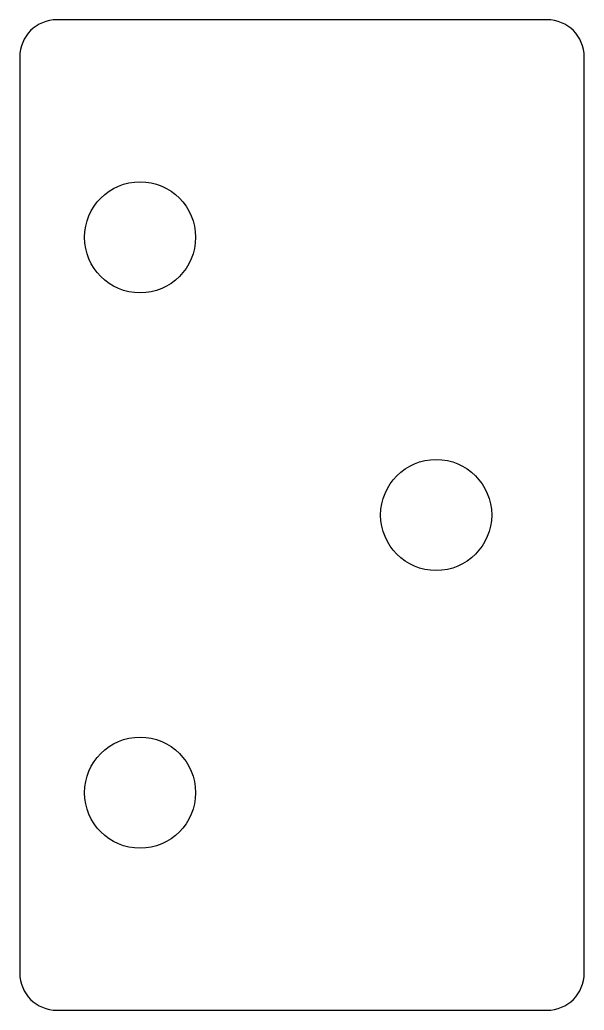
# Model space of a CAD drawing. Extents: x 4.8 to 20, y -13.4 to 13.4.
import ezdxf

# ---------------------------------------------------------------- set-up
doc = ezdxf.new("R2010")
doc.units = 0
doc.layers.add('Fillet001001_cs', color=7, linetype='CONTINUOUS')

msp = doc.modelspace()

# ---------------------------------------------------------------- linework, layer by layer
at = {"layer": 'Fillet001001_cs'}
for p, q in [((19, 13.375, 0.75), (5.75, 13.375, 0.75)), ((4.75, 12.375, 0.75), (4.75, -12.375, 0.75)), ((20, -12.375, 0.75), (20, 12.375, 0.75)), ((5.75, -13.375, 0.75), (19, -13.375, 0.75))]:
    msp.add_line(p, q, dxfattribs=at)
for centre in [(8, 7.5), (16, 0), (8, -7.5)]:
    msp.add_circle(centre, 1.5, dxfattribs=at)
for centre, start, end in [((5.75, 12.375, 0.75), 90, 180), ((19, 12.375, 0.75), 0, 90), ((5.75, -12.375, 0.75), 180, -90), ((19, -12.375, 0.75), -90, 0)]:
    msp.add_arc(centre, 1, start, end, dxfattribs=at)

doc.saveas('drawing.dxf')
